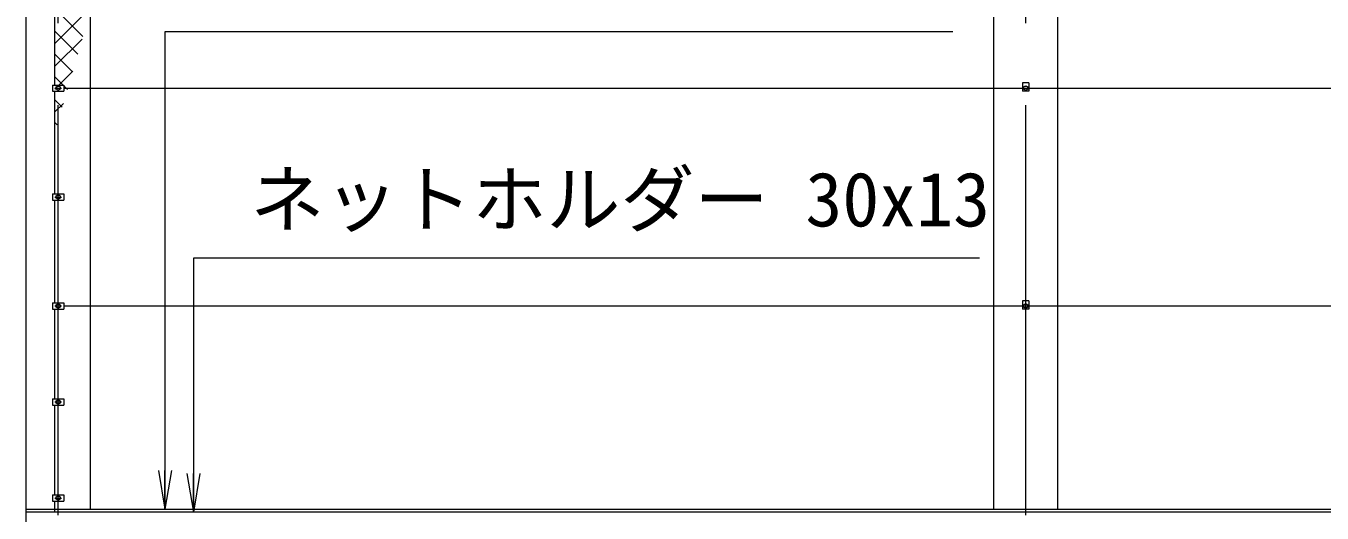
# Model space of a CAD drawing. Units: millimetres, scale not verified. Extents: x -14700 to 14700, y -10395 to 10395.
# Drawn here: x -10672 to -6653, y -3819 to -2310 of the extents above; entities that cross this region are included whole.
import ezdxf
from ezdxf.enums import TextEntityAlignment as Align

# ---------------------------------------------------------------- set-up
doc = ezdxf.new("R2010")
doc.units = ezdxf.units.MM
doc.header["$LTSCALE"] = 40
doc.linetypes.add('USER1', pattern=[50.8, 31.75, -6.35, 6.35, -6.35])
for name, color, linetype, lineweight in [('0-2_0', 7, 'Continuous', 18), ('0-4_D-STR3', 3, 'Continuous', 13), ('0-8_D-STR-TXT', 7, 'Continuous', 13), ('0-9_D-STR1', 1, 'Continuous', 18), ('0-A_D-BMK', 2, 'USER1', 13), ('0-B_D-STR2', 7, 'Continuous', 13)]:
    doc.layers.add(name, color=color, linetype=linetype, lineweight=lineweight)
doc.styles.add('ＭＳ ゴシック', font='')
doc.styles.get('ＭＳ ゴシック').set_extended_font_data('MS Gothic')

# ---------------------------------------------------------------- blocks, each defined once
blk = doc.blocks.new('_Open')
at = {"layer": '0-2_0'}
blk.add_line((-40, 6.67), (0, 0), dxfattribs=at)
blk.add_lwpolyline([(-40, -6.67), (0, 0), (-40, 0)], dxfattribs=at)

msp = doc.modelspace()

# ---------------------------------------------------------------- linework, layer by layer
at = {"layer": '0-4_D-STR3'}
for p, q in [((-10582.27, -2492.76), (-10582.27, -2174.26)), ((-10589.47, -2492.76), (-10555.07, -2492.76)), ((-10589.47, -2492.76), (-10589.47, -2511.76)), ((-10589.47, -2511.76), (-10555.07, -2511.76)), ((-10582.27, -2830.26), (-10582.27, -2511.76)), ((-10578.77, -2498.51), (-10572.27, -2494.76)), ((-10578.77, -2506.02), (-10578.77, -2498.51)), ((-10572.27, -2509.77), (-10578.77, -2506.02)), ((-10572.27, -2494.76), (-10565.77, -2498.51)), ((-10565.77, -2506.02), (-10572.27, -2509.77)), ((-10565.77, -2498.51), (-10565.77, -2506.02)), ((-10555.07, -2492.76), (-10555.07, -2511.76)), ((-10555.07, -2502.26), (-3822.27, -2502.26)), ((-7578.77, -2498.51), (-7572.27, -2494.76)), ((-7578.77, -2506.02), (-7578.77, -2498.51)), ((-7572.27, -2509.77), (-7578.77, -2506.02)), ((-7572.27, -2494.76), (-7565.77, -2498.51)), ((-7565.77, -2506.02), (-7572.27, -2509.77)), ((-7565.77, -2498.51), (-7565.77, -2506.02)), ((-10589.47, -2830.26), (-10555.07, -2830.26)), ((-10589.47, -2830.26), (-10589.47, -2849.26)), ((-10589.47, -2849.26), (-10555.07, -2849.26)), ((-10582.27, -3167.76), (-10582.27, -2849.26)), ((-10578.77, -2836.01), (-10572.27, -2832.26)), ((-10578.77, -2843.52), (-10578.77, -2836.01)), ((-10572.27, -2847.27), (-10578.77, -2843.52)), ((-10572.27, -2832.26), (-10565.77, -2836.01)), ((-10565.77, -2843.52), (-10572.27, -2847.27)), ((-10565.77, -2836.01), (-10565.77, -2843.52)), ((-10555.07, -2830.26), (-10555.07, -2849.26)), ((-10589.47, -3167.76), (-10555.07, -3167.76)), ((-10589.47, -3167.76), (-10589.47, -3186.76)), ((-10578.77, -3173.51), (-10572.27, -3169.76)), ((-10572.27, -3169.76), (-10565.77, -3173.51)), ((-10565.77, -3173.51), (-10565.77, -3181.02)), ((-10555.07, -3167.76), (-10555.07, -3186.76)), ((-7578.77, -3173.51), (-7572.27, -3169.76)), ((-7578.77, -3181.02), (-7578.77, -3173.51)), ((-7572.27, -3169.76), (-7565.77, -3173.51)), ((-7565.77, -3173.51), (-7565.77, -3181.02)), ((-10589.47, -3186.76), (-10555.07, -3186.76)), ((-10582.27, -3465.26), (-10582.27, -3186.76)), ((-10565.77, -3181.02), (-10572.27, -3184.77)), ((-10555.07, -3177.26), (-3822.27, -3177.26)), ((-7572.27, -3184.77), (-7578.77, -3181.02)), ((-7565.77, -3181.02), (-7572.27, -3184.77)), ((-10589.47, -3465.26), (-10555.07, -3465.26)), ((-10589.47, -3465.26), (-10589.47, -3484.26)), ((-10589.47, -3484.26), (-10555.07, -3484.26)), ((-10582.27, -3762.86), (-10582.27, -3484.26)), ((-10578.77, -3471.01), (-10572.27, -3467.26)), ((-10578.77, -3478.52), (-10578.77, -3471.01)), ((-10572.27, -3482.27), (-10578.77, -3478.52)), ((-10572.27, -3467.26), (-10565.77, -3471.01)), ((-10565.77, -3478.52), (-10572.27, -3482.27)), ((-10565.77, -3471.01), (-10565.77, -3478.52)), ((-10555.07, -3465.26), (-10555.07, -3484.26)), ((-10589.47, -3762.86), (-10555.07, -3762.86)), ((-10589.47, -3762.86), (-10589.47, -3781.86)), ((-10578.77, -3768.6), (-10572.27, -3764.85)), ((-10578.77, -3776.11), (-10578.77, -3768.6)), ((-10572.27, -3779.86), (-10578.77, -3776.11)), ((-10572.27, -3764.85), (-10565.77, -3768.6)), ((-10565.77, -3776.11), (-10572.27, -3779.86)), ((-10565.77, -3768.6), (-10565.77, -3776.11)), ((-10555.07, -3762.86), (-10555.07, -3781.86)), ((-4685, -3816.26), (-10672.27, -3816.26)), ((-10589.47, -3781.86), (-10555.07, -3781.86)), ((-10582.27, -3816.26), (-10582.27, -3781.86))]:
    msp.add_line(p, q, dxfattribs=at)
for points in [[(-7562.77, -2486.26), (-7562.77, -2512.26), (-7581.77, -2512.26)], [(-7562.77, -2486.26), (-7581.77, -2486.26), (-7581.77, -2512.26)], [(-10572.27, -3184.77), (-10578.77, -3181.02), (-10578.77, -3173.51)], [(-7562.77, -3161.26), (-7562.77, -3187.26), (-7581.77, -3187.26)], [(-7562.77, -3161.26), (-7581.77, -3161.26), (-7581.77, -3187.26)]]:
    msp.add_lwpolyline(points, dxfattribs=at)
for centre in [(-10572.27, -2502.26), (-7572.27, -2502.26), (-10572.27, -2839.76), (-10572.27, -3177.26), (-7572.27, -3177.26), (-10572.27, -3474.76), (-10572.27, -3772.36)]:
    msp.add_circle(centre, 6.25, dxfattribs=at)
at = {"layer": '0-8_D-STR-TXT'}
for points in [[(-7798.53, -2327.49), (-10241.1, -2327.49), (-10241.1, -3805.26)], [(-7715.9, -3028.98), (-10153.15, -3028.98), (-10153.15, -3814.26)]]:
    msp.add_lwpolyline(points, dxfattribs=at)
at = {"layer": '0-9_D-STR1'}
for p, q in [((-10672.27, 5286.17), (-10672.27, -3882.26)), ((-10472.27, -3807.26), (-10472.27, -1199.26)), ((-7672.27, -1199.26), (-7672.27, -3807.26)), ((-7472.27, -3807.26), (-7472.27, -1199.26)), ((-10672.27, -3807.26), (-4685, -3807.26))]:
    msp.add_line(p, q, dxfattribs=at)
at = {"layer": '0-A_D-BMK'}
for p, q in [((-10572.27, -5857.26), (-10572.27, 5326.52)), ((-7572.27, -5857.26), (-7572.27, 5326.52)), ((-10582.27, -2502.26), (-10562.27, -2502.26)), ((-7582.27, -2502.26), (-7562.27, -2502.26)), ((-10582.27, -2839.76), (-10562.27, -2839.76)), ((-10582.27, -3177.26), (-10562.27, -3177.26)), ((-7582.27, -3177.26), (-7562.27, -3177.26)), ((-10582.27, -3474.76), (-10562.27, -3474.76)), ((-10582.27, -3772.36), (-10562.27, -3772.36))]:
    msp.add_line(p, q, dxfattribs=at)
at = {"layer": '0-B_D-STR2'}
for p, q in [((-10582.27, -2363.92), (-10469.36, -2251.01)), ((-10495.77, -2342.02), (-10582.27, -2255.52)), ((-10511.67, -2396.83), (-10582.27, -2326.23)), ((-10582.27, -2434.63), (-10498.26, -2350.62)), ((-10527.58, -2451.64), (-10582.27, -2396.94)), ((-10582.27, -2505.34), (-10527.17, -2450.24)), ((-10543.48, -2506.44), (-10582.27, -2467.65)), ((-10559.38, -2561.25), (-10582.27, -2538.36)), ((-10582.27, -2576.05), (-10556.08, -2549.86)), ((-10575.29, -2616.06), (-10582.27, -2609.08))]:
    msp.add_line(p, q, dxfattribs=at)

# ---------------------------------------------------------------- block references
at = {"layer": '0-8_D-STR-TXT', "xscale": 3, "yscale": 3, "rotation": 270}
for p in [(-10241.1, -3807.26), (-10153.15, -3816.26)]:
    msp.add_blockref('_Open', p, dxfattribs=at)

# ---------------------------------------------------------------- texts
at = {"layer": '0-8_D-STR-TXT', "style": 'ＭＳ ゴシック'}
msp.add_text('ネットホルダー 30x13', height=168.3, dxfattribs=at).set_placement((-9976.69, -2981.37), align=Align.BOTTOM_LEFT)

doc.saveas('drawing.dxf')
